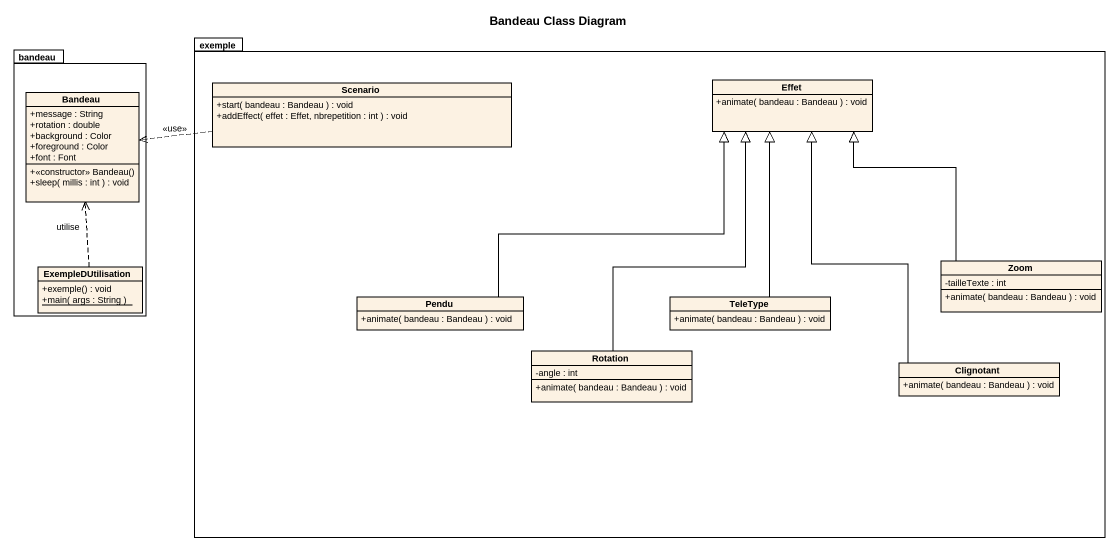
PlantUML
@startuml
title Bandeau Class Diagram
hide circle
hide empty members
skinparam classAttributeIconSize 0
package exemple {
  class Scenario {
    +start( bandeau : Bandeau ) : void
    +addEffect( effet : Effet, nbrepetition : int ) : void
  }
  class Effet {
    +animate( bandeau : Bandeau ) : void
  }
  class Zoom {
    -tailleTexte : int
    +animate( bandeau : Bandeau ) : void
  }
  class Pendu {
    +animate( bandeau : Bandeau ) : void
  }
  class TeleType {
    +animate( bandeau : Bandeau ) : void
  }
  class Rotation {
    -angle : int
    +animate( bandeau : Bandeau ) : void
  }
  class Clignotant {
    +animate( bandeau : Bandeau ) : void
  }
}
package bandeau {
  class Bandeau {
    +message : String
    +rotation : double
    +background : Color
    +foreground : Color
    +font : Font
    +<<constructor>> Bandeau()
    +sleep( millis : int ) : void
  }
  class ExempleDUtilisation {
    +exemple() : void
    {static} +main( args : String )
  }
}
Scenario .left.> Bandeau : <<use>>
ExempleDUtilisation .up.> Bandeau : utilise
Zoom -up-|> Effet
Pendu -right-|> Effet
TeleType -up-|> Effet
Rotation -up-|> Effet
Clignotant -up-|> Effet
@enduml
